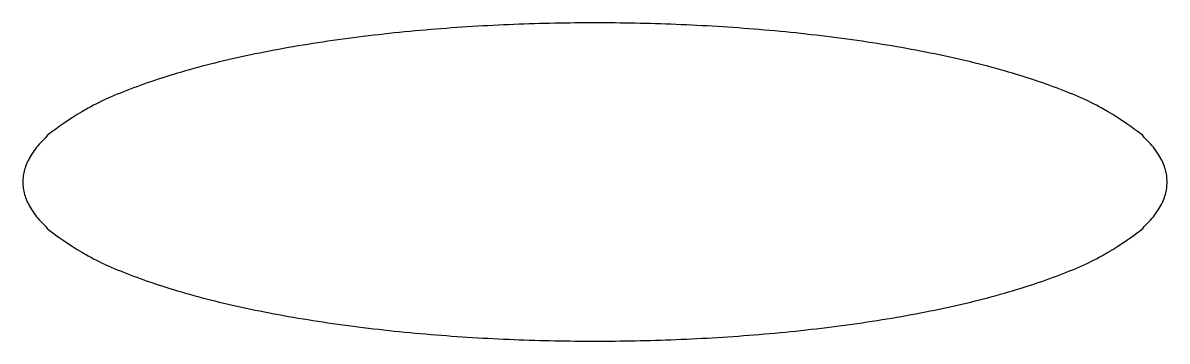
# Model space of a CAD drawing. Header units: millimetres. Extents: x -11.3 to 42.4, y 50 to 65.
import ezdxf

# ---------------------------------------------------------------- set-up
doc = ezdxf.new("R2010")
doc.units = ezdxf.units.MM
doc.layers.add('Default', color=18, linetype='Continuous', true_color=0x000000)

msp = doc.modelspace()

# ---------------------------------------------------------------- linework, layer by layer
at = {"layer": 'Default'}
msp.add_rational_spline([(42.445, 57.471), (42.445, 49.992), (15.566, 49.992), (-11.313, 49.992), (-11.313, 57.471), (-11.313, 64.95), (15.566, 64.95), (42.445, 64.95), (42.445, 57.471)], [1, 0.707106781187, 1, 0.707106781187, 1, 0.707106781187, 1, 0.707106781187, 1], degree=2, knots=[0, 0, 0, 1.570796, 1.570796, 3.141593, 3.141593, 4.712389, 4.712389, 6.283185, 6.283185, 6.283185], dxfattribs=at)

doc.saveas('drawing.dxf')
